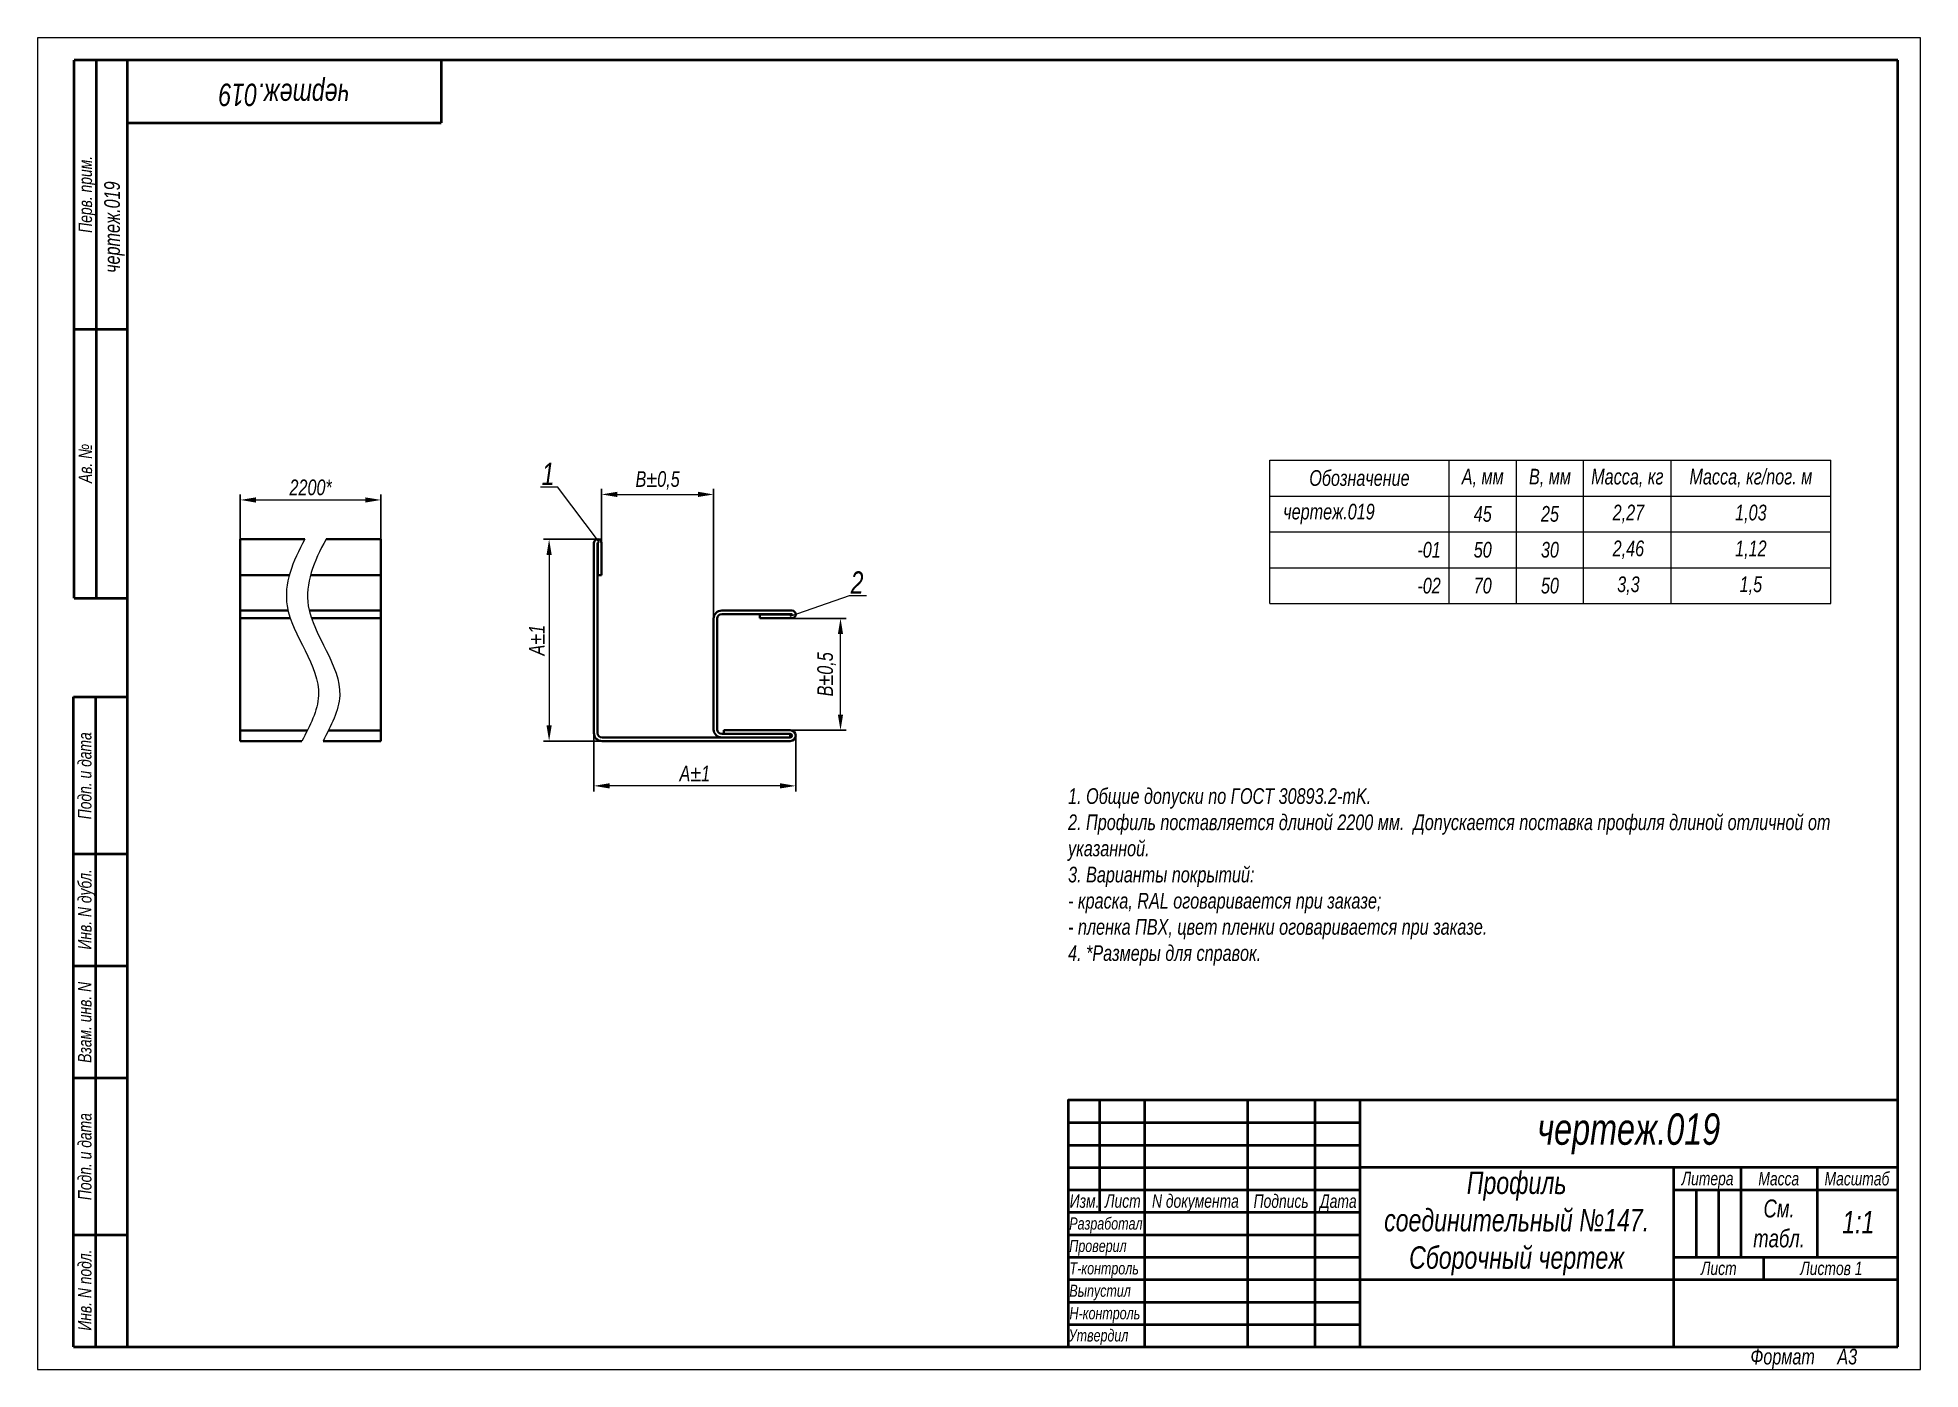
# Model space of a CAD drawing. Header units: millimetres. Extents: x 7423 to 7843, y -3085 to -2788.
import ezdxf

# ---------------------------------------------------------------- set-up
doc = ezdxf.new("R2010")
doc.units = ezdxf.units.MM
for name, color, linetype, lineweight in [('Layer_03', 7, 'Continuous', 35), ('Layer_04', 7, 'Continuous', 40), ('Layer_06', 5, 'Continuous', 13), ('Layer_07', 1, 'Continuous', 15), ('Layer_08', 6, 'Continuous', 15)]:
    doc.layers.add(name, color=color, linetype=linetype, lineweight=lineweight)
doc.styles.add('Style_01', font='ARIALNI.TTF', dxfattribs={"width": 0.9, "height": 3.5})
doc.dimstyles.new('DimStyle_03', dxfattribs={"dimtxt": 3.5, "dimasz": 2.5, "dimexe": 1.25, "dimexo": 0, "dimtad": 1, "dimdec": 1, "dimlfac": 2, "dimtxsty": 'Style_01', "dimcen": 2.5, "dimazin": 3, "dimtfac": 1, "dimtdec": 1, "dimtmove": 0, "dimatfit": 3})

# ---------------------------------------------------------------- blocks, each defined once
blk = doc.blocks.new('*D672')
at = {"layer": 'Defpoints', "color": 0, "ltscale": 0.04}
for p in [(7546.72, -2942.42), (7591.72, -2943.67), (7546.72, -2954.52)]:
    blk.add_point(p, dxfattribs=at)
at = {"layer": 'Layer_07', "color": 0, "lineweight": -2, "ltscale": 0.04}
for p, q in [((7546.72, -2942.42), (7546.72, -2955.77)), ((7591.72, -2943.67), (7591.72, -2955.77))]:
    blk.add_line(p, q, dxfattribs=at)
at = {"layer": 'Layer_07', "color": 0, "ltscale": 0.04}
blk.add_line((7588.22, -2954.52), (7550.22, -2954.52), dxfattribs=at)
for points in [[(7550.22, -2953.93), (7550.22, -2955.1), (7546.72, -2954.52)], [(7588.22, -2953.93), (7588.22, -2955.1), (7591.72, -2954.52)]]:
    blk.add_solid(points, dxfattribs=at)
at = {"layer": 'Layer_07', "color": 0, "ltscale": 0.04, "insert": (7569.22, -2951.76), "char_height": 3.5, "attachment_point": 5, "style": 'Style_01'}
blk.add_mtext('А%%P1', dxfattribs=at)
blk = doc.blocks.new('*D673')
at = {"layer": 'Defpoints', "color": 0, "ltscale": 0.04}
for p in [(7548.52, -2899.52), (7536.72, -2944.52), (7548.52, -2944.52)]:
    blk.add_point(p, dxfattribs=at)
at = {"layer": 'Layer_07', "color": 0, "lineweight": -2, "ltscale": 0.04}
for p, q in [((7548.52, -2899.52), (7535.47, -2899.52)), ((7548.52, -2944.52), (7535.47, -2944.52))]:
    blk.add_line(p, q, dxfattribs=at)
at = {"layer": 'Layer_07', "color": 0, "ltscale": 0.04}
blk.add_line((7536.72, -2903.02), (7536.72, -2941.02), dxfattribs=at)
for points in [[(7536.14, -2903.02), (7537.3, -2903.02), (7536.72, -2899.52)], [(7536.14, -2941.02), (7537.3, -2941.02), (7536.72, -2944.52)]]:
    blk.add_solid(points, dxfattribs=at)
at = {"layer": 'Layer_07', "color": 0, "ltscale": 0.04, "insert": (7533.96, -2922.02), "char_height": 3.5, "attachment_point": 5, "rotation": 90, "style": 'Style_01'}
blk.add_mtext('А%%P1', dxfattribs=at)
blk = doc.blocks.new('*D674')
at = {"layer": 'Defpoints', "color": 0, "ltscale": 0.04}
for p in [(7588.95, -2917.17), (7601.72, -2917.17), (7583.12, -2942.12)]:
    blk.add_point(p, dxfattribs=at)
at = {"layer": 'Layer_07', "color": 0, "lineweight": -2, "ltscale": 0.04}
for p, q in [((7588.95, -2917.17), (7602.97, -2917.17)), ((7583.12, -2942.12), (7602.97, -2942.12))]:
    blk.add_line(p, q, dxfattribs=at)
at = {"layer": 'Layer_07', "color": 0, "ltscale": 0.04}
blk.add_line((7601.72, -2938.62), (7601.72, -2920.67), dxfattribs=at)
for points in [[(7601.14, -2920.67), (7602.3, -2920.67), (7601.72, -2917.17)], [(7601.14, -2938.62), (7602.3, -2938.62), (7601.72, -2942.12)]]:
    blk.add_solid(points, dxfattribs=at)
at = {"layer": 'Layer_07', "color": 0, "ltscale": 0.04, "insert": (7598.61, -2929.64), "char_height": 3.5, "attachment_point": 5, "rotation": 90, "style": 'Style_01'}
blk.add_mtext('В%%P0,5', dxfattribs=at)
blk = doc.blocks.new('*D675')
at = {"layer": 'Defpoints', "color": 0, "ltscale": 0.04}
for p in [(7573.42, -2889.52), (7548.42, -2900.37), (7573.42, -2918.22)]:
    blk.add_point(p, dxfattribs=at)
at = {"layer": 'Layer_07', "color": 0, "lineweight": -2, "ltscale": 0.04}
for p, q in [((7548.42, -2900.37), (7548.42, -2888.27)), ((7573.42, -2918.22), (7573.42, -2888.27))]:
    blk.add_line(p, q, dxfattribs=at)
at = {"layer": 'Layer_07', "color": 0, "ltscale": 0.04}
blk.add_line((7551.92, -2889.52), (7569.92, -2889.52), dxfattribs=at)
for points in [[(7551.92, -2888.93), (7551.92, -2890.1), (7548.42, -2889.52)], [(7569.92, -2888.93), (7569.92, -2890.1), (7573.42, -2889.52)]]:
    blk.add_solid(points, dxfattribs=at)
at = {"layer": 'Layer_07', "color": 0, "ltscale": 0.04, "insert": (7560.92, -2886.41), "char_height": 3.5, "attachment_point": 5, "style": 'Style_01'}
blk.add_mtext('В%%P0,5', dxfattribs=at)
blk = doc.blocks.new('*D809')
at = {"layer": 'Defpoints', "color": 0, "ltscale": 0.04}
for p in [(7499.19, -2890.75), (7467.82, -2899.52), (7499.19, -2899.52)]:
    blk.add_point(p, dxfattribs=at)
at = {"layer": 'Layer_07', "color": 0, "lineweight": -2, "ltscale": 0.04}
for p, q in [((7467.82, -2899.52), (7467.82, -2889.5)), ((7499.19, -2899.52), (7499.19, -2889.5))]:
    blk.add_line(p, q, dxfattribs=at)
at = {"layer": 'Layer_07', "color": 0, "ltscale": 0.04}
blk.add_line((7471.32, -2890.75), (7495.69, -2890.75), dxfattribs=at)
for points in [[(7471.32, -2890.17), (7471.32, -2891.34), (7467.82, -2890.75)], [(7495.69, -2890.17), (7495.69, -2891.34), (7499.19, -2890.75)]]:
    blk.add_solid(points, dxfattribs=at)
at = {"layer": 'Layer_07', "color": 0, "ltscale": 0.04, "insert": (7483.51, -2887.97), "char_height": 3.5, "attachment_point": 5, "style": 'Style_01'}
blk.add_mtext('2200*', dxfattribs=at)

msp = doc.modelspace()

# ---------------------------------------------------------------- linework, layer by layer
at = {"layer": 'Layer_03'}
for p, q in [((7482.24, -2899.52), (7467.82, -2899.52)), ((7467.82, -2944.52), (7467.82, -2899.52)), ((7499.19, -2899.52), (7486.96, -2899.52)), ((7499.19, -2899.52), (7499.19, -2944.52)), ((7546.72, -2942.72), (7546.72, -2900.37)), ((7547.52, -2942.72), (7547.52, -2900.37)), ((7547.62, -2907.52), (7547.62, -2900.37)), ((7548.42, -2907.52), (7548.42, -2900.37)), ((7478.76, -2907.52), (7467.82, -2907.52)), ((7499.19, -2907.52), (7483.48, -2907.52)), ((7547.62, -2907.52), (7548.42, -2907.52)), ((7467.82, -2915.42), (7478.49, -2915.42)), ((7467.82, -2917.12), (7478.98, -2917.12)), ((7483.21, -2915.42), (7499.19, -2915.42)), ((7483.7, -2917.12), (7499.19, -2917.12)), ((7573.42, -2941.92), (7573.42, -2917.22)), ((7573.42, -2941.52), (7573.42, -2918.22)), ((7574.22, -2941.92), (7574.22, -2917.22)), ((7574.22, -2941.52), (7574.22, -2918.22)), ((7575.22, -2915.42), (7590.87, -2915.42)), ((7575.22, -2916.22), (7590.87, -2916.22)), ((7583.72, -2916.32), (7583.72, -2917.12)), ((7583.72, -2916.32), (7590.87, -2916.32)), ((7583.72, -2917.12), (7590.87, -2917.12)), ((7482.76, -2942.17), (7467.82, -2942.17)), ((7499.19, -2942.17), (7487.48, -2942.17)), ((7548.52, -2943.72), (7590.52, -2943.72)), ((7590.52, -2942.92), (7575.22, -2942.92)), ((7590.52, -2943.72), (7575.22, -2943.72)), ((7575.72, -2942.92), (7575.72, -2942.12)), ((7590.52, -2942.12), (7575.72, -2942.12)), ((7590.52, -2942.92), (7575.72, -2942.92)), ((7590.52, -2942.92), (7590.52, -2943.72)), ((7481.56, -2944.52), (7467.82, -2944.52)), ((7499.19, -2944.52), (7486.28, -2944.52)), ((7548.52, -2944.52), (7590.52, -2944.52))]:
    msp.add_line(p, q, dxfattribs=at)
for centre, radius, start, end in [((7547.57, -2900.37), 0.85, 0, 180), ((7547.57, -2900.37), 0.05, 0, 180), ((7575.22, -2917.22), 1.8, 90, 180), ((7575.22, -2917.22), 1, 90, 180), ((7590.87, -2916.27), 0.85, 270, 90), ((7590.87, -2916.27), 0.05, 270, 90), ((7548.52, -2942.72), 1.8, 180, 270), ((7548.52, -2942.72), 1, 180, 270), ((7575.22, -2941.92), 1.8, 180, 270), ((7575.22, -2941.92), 1, 180, 270), ((7590.52, -2943.32), 1.2, 270, 90), ((7590.52, -2943.32), 0.4, 270, 90)]:
    msp.add_arc(centre, radius, start, end, dxfattribs=at)
at = {"layer": 'Layer_04', "linetype": 'Continuous'}
for p, q in [((7837.62, -2792.65), (7430.74, -2792.65)), ((7430.74, -2912.65), (7430.74, -2792.65)), ((7435.74, -2912.65), (7435.74, -2792.65)), ((7442.62, -2792.65), (7442.62, -3079.65)), ((7512.62, -2792.65), (7512.62, -2806.65)), ((7837.62, -3079.65), (7837.62, -2792.65)), ((7442.62, -2806.65), (7512.62, -2806.65)), ((7430.74, -2852.65), (7442.62, -2852.65)), ((7430.74, -2912.65), (7442.62, -2912.65)), ((7430.62, -3079.65), (7430.62, -2934.65)), ((7430.62, -2934.65), (7442.62, -2934.65)), ((7435.62, -3079.65), (7435.62, -2934.65)), ((7430.62, -2969.65), (7442.62, -2969.65)), ((7430.62, -2994.65), (7442.62, -2994.65)), ((7430.62, -3019.65), (7442.62, -3019.65)), ((7652.49, -3029.62), (7717.54, -3029.62)), ((7652.49, -3034.62), (7717.54, -3034.62)), ((7652.49, -3039.62), (7717.54, -3039.62)), ((7792.59, -3044.63), (7792.59, -3059.64)), ((7797.59, -3044.63), (7797.59, -3059.64)), ((7430.62, -3054.65), (7442.62, -3054.65)), ((7652.49, -3054.63), (7717.54, -3054.63)), ((7652.49, -3059.64), (7717.54, -3059.64)), ((7652.49, -3064.64), (7717.54, -3064.64)), ((7652.49, -3069.64), (7717.54, -3069.64)), ((7652.49, -3074.65), (7717.54, -3074.65)), ((7430.62, -3079.65), (7442.62, -3079.65)), ((7442.62, -3079.65), (7837.62, -3079.65))]:
    msp.add_line(p, q, dxfattribs=at)
for points in [[(7837.62, -3024.61), (7652.49, -3024.61), (7652.49, -3079.65)], [(7659.5, -3024.61), (7659.5, -3049.63)], [(7669.51, -3024.61), (7669.51, -3079.65)], [(7692.52, -3024.61), (7692.52, -3079.65)], [(7707.53, -3024.61), (7707.53, -3079.65)], [(7717.54, -3024.61), (7717.54, -3079.65)], [(7837.62, -3039.62), (7717.54, -3039.62)], [(7787.58, -3039.62), (7787.58, -3079.65)], [(7802.59, -3039.62), (7802.59, -3059.64)], [(7819.61, -3039.62), (7819.61, -3059.64)], [(7819.61, -3039.62), (7819.61, -3059.64)], [(7652.49, -3044.63), (7717.54, -3044.63)], [(7787.58, -3044.63), (7837.62, -3044.63)], [(7652.49, -3049.63), (7717.54, -3049.63)], [(7787.58, -3059.64), (7837.62, -3059.64)], [(7807.6, -3059.64), (7807.6, -3064.64)], [(7717.54, -3064.64), (7837.62, -3064.64)]]:
    msp.add_lwpolyline(points, dxfattribs=at)
at = {"layer": 'Layer_08'}
for p, q in [((7422.62, -2787.65), (7422.62, -3084.65)), ((7842.62, -2787.65), (7422.62, -2787.65)), ((7842.62, -3084.65), (7842.62, -2787.65)), ((7697.49, -2913.88), (7697.49, -2881.88)), ((7697.49, -2881.88), (7822.62, -2881.88)), ((7737.49, -2913.88), (7737.49, -2881.88)), ((7752.49, -2913.88), (7752.49, -2881.88)), ((7767.49, -2913.88), (7767.49, -2881.88)), ((7767.49, -2913.88), (7767.49, -2881.88)), ((7787.01, -2913.88), (7787.01, -2881.88)), ((7822.62, -2913.88), (7822.62, -2881.88)), ((7534.82, -2887.84), (7538.61, -2887.84)), ((7547.98, -2900.22), (7538.61, -2887.84)), ((7697.49, -2889.88), (7822.62, -2889.88)), ((7697.49, -2897.88), (7822.62, -2897.88)), ((7697.49, -2905.88), (7822.62, -2905.88)), ((7590.49, -2916.64), (7603.75, -2912.08)), ((7603.75, -2912.08), (7607.54, -2912.08)), ((7697.49, -2913.88), (7822.62, -2913.88)), ((7422.62, -3084.65), (7842.62, -3084.65))]:
    msp.add_line(p, q, dxfattribs=at)
for points in [[(7482.24, -2899.52), (7479.49, -2904.47), (7474.75, -2916.08), (7488.72, -2931.08), (7483.31, -2941.13), (7481.56, -2944.52)], [(7486.96, -2899.52), (7484.21, -2904.47), (7479.47, -2916.08), (7493.44, -2931.08), (7488.03, -2941.13), (7486.28, -2944.52)]]:
    msp.add_open_spline(points, degree=3, knots=[5.455839, 5.455839, 5.455839, 5.455839, 21.18962, 42.37924, 53.132488, 53.132488, 53.132488, 53.132488], dxfattribs=at)

# ---------------------------------------------------------------- texts
at = {"layer": 'Layer_06', "linetype": 'Continuous', "lineweight": 25, "style": 'Style_01', "width": 0.9}
for s, p in [('Перв. прим.', (7434.74, -2831.17)), ('Ав. №', (7434.74, -2886.99)), ('Подп. и дата', (7434.61, -2961.97)), ('Инв. N дубл.', (7434.62, -2991.03)), ('Взам. инв. N', (7434.61, -3016.29)), ('Подп. и дата', (7434.62, -3046.91)), ('Инв. N подл.', (7434.62, -3076.02))]:
    msp.add_text(s, height=3, rotation=90, dxfattribs=at).set_placement(p)
at = {"layer": 'Layer_06', "linetype": 'Continuous', "style": 'Style_01', "width": 0.9}
msp.add_text('чертеж.019', height=3.5, rotation=90, dxfattribs=at).set_placement((7440.96, -2840.1))
for s, height, p in [('1', 5, (7535.05, -2887.45)), ('2', 5, (7603.98, -2911.68)), ('Изм.', 3, (7652.85, -3048.62)), ('Лист', 3, (7660.73, -3048.61)), ('N документа', 3, (7671.22, -3048.61)), ('Подпись', 3, (7693.88, -3048.63)), ('Дата', 3, (7708.67, -3048.64)), ('Разработал', 2.7, (7652.76, -3053.47)), ('1:1', 5, (7825.2, -3054.31)), ('Проверил', 2.7, (7652.77, -3058.47)), ('Т-контроль', 2.7, (7652.81, -3063.47)), ('Выпустил', 2.7, (7652.78, -3068.47)), ('Н-контроль', 2.7, (7652.81, -3073.48)), ('Утвердил', 2.7, (7652.63, -3078.43))]:
    msp.add_text(s, height=height, dxfattribs=at).set_placement(p)
at = {"layer": 'Layer_06', "linetype": 'Continuous', "lineweight": 25, "style": 'Style_01', "width": 0.9}
for s, p in [('Литера', (7789.36, -3043.59)), ('Масса', (7806.48, -3043.62)), ('Масштаб', (7821.25, -3043.62)), ('Лист ', (7793.67, -3063.61)), ('Листов 1', (7815.83, -3063.61))]:
    msp.add_text(s, height=3, dxfattribs=at).set_placement(p)
at = {"layer": 'Layer_06', "linetype": 'Continuous', "insert": (7477.62, -2799.65), "char_height": 5, "width": 70, "attachment_point": 5, "rotation": 180, "style": 'Style_01'}
msp.add_mtext('чертеж.019', dxfattribs=at)
at = {"layer": 'Layer_06', "char_height": 3.5, "style": 'Style_01'}
for s, insert, width, attachment_point in [('Обозначение', (7717.49, -2885.88), 40, 5), ('А, мм', (7744.99, -2885.88), 15, 5), ('В, мм', (7759.99, -2885.88), 15, 5), ('Масса, кг', (7777.25, -2885.88), 19.5151, 5), ('Масса, кг/пог. м', (7804.81, -2885.88), 35.6082, 5), ('   чертеж.019', (7697.49, -2893.88), 40, 4), ('\\pxsm0.6;45', (7744.99, -2893.88), 15, 5), ('\\pxsm0.6;25', (7759.99, -2893.88), 15, 5), ('\\pxsm0.6;2,27', (7777.49, -2893.88), 20, 5), ('\\pxsm0.6;1,03', (7804.81, -2893.88), 35.6082, 5), ('-01', (7733.02, -2901.88), 40, 5), ('\\pxsm0.6;50', (7744.99, -2901.88), 15, 5), ('\\pxsm0.6;30', (7759.99, -2901.88), 15, 5), ('\\pxsm0.6;2,46', (7777.49, -2901.88), 20, 5), ('\\pxsm0.6;1,12', (7804.81, -2901.88), 35.6082, 5), ('-02', (7733.02, -2909.88), 40, 5), ('\\pxsm0.6;70', (7744.99, -2909.88), 15, 5), ('\\pxsm0.6;50', (7759.99, -2909.88), 15, 5), ('\\pxsm0.6;3,3', (7777.49, -2909.88), 20, 5), ('\\pxsm0.6;1,5', (7804.81, -2909.88), 35.6082, 5)]:
    msp.add_mtext(s, dxfattribs=dict(at, insert=insert, width=width, attachment_point=attachment_point))
at = {"layer": 'Layer_06', "insert": (7652.49, -2994.61), "char_height": 3.5, "attachment_point": 7, "style": 'Style_01'}
msp.add_mtext_dynamic_manual_height_columns('1. Общие допуски по ГОСТ 30893.2-mK.\\P\\pxb0.25,ql;2. Профиль поставляется длиной 2200 мм.  Допускается поставка профиля длиной отличной от указанной.\\P\\pq*;3. Варианты покрытий:\\P- краска, RAL оговаривается при заказе;\\P- пленка ПВХ, цвет пленки оговаривается при заказе.\\P\\pql;4. *Размеры для справок.', width=174.6214, gutter_width=70, heights=[66.33], dxfattribs=at)
at = {"layer": 'Layer_06', "linetype": 'Continuous', "attachment_point": 5, "style": 'Style_01'}
for s, insert, char_height, width in [('чертеж.019', (7777.58, -3032.12), 7, 120.08), ('Профиль \\Pсоединительный №147.\\PСборочный чертеж', (7752.56, -3052.13), 5, 70.0467), ('См. табл.', (7811.1, -3052.13), 4, 17.0113)]:
    msp.add_mtext(s, dxfattribs=dict(at, insert=insert, char_height=char_height, width=width))
at = {"layer": 'Layer_06', "linetype": 'Continuous', "lineweight": 25, "insert": (7804.72, -3080.06), "char_height": 3.5, "width": 32.9515, "attachment_point": 1, "style": 'Style_01'}
msp.add_mtext('Формат     А3', dxfattribs=at)

# ---------------------------------------------------------------- dimensions: what is measured, and where the dimension line sits
at = {"layer": 'Layer_07', "ltscale": 0.04}
for base, p1, p2, text, picture, middle in [((7573.42, -2889.52), (7548.42, -2900.37), (7573.42, -2918.22), 'В%%P0,5', '*D675', (7560.92, -2886.41)), ((7499.19, -2890.75), (7467.82, -2899.52), (7499.19, -2899.52), '2200*', '*D809', (7483.51, -2887.97)), ((7546.72, -2954.52), (7591.72, -2943.67), (7546.72, -2942.42), 'А%%P1', '*D672', (7569.22, -2951.76))]:
    dim = msp.add_linear_dim(base=base, p1=p1, p2=p2, text=text, dimstyle='DimStyle_03', override={"dimasz": 3.5, "dimgap": 1, "dimdec": 1, "dimlfac": 1, "dimlwd": -1}, dxfattribs=at)
    dim.commit()
    dim.dimension.update_dxf_attribs({"geometry": picture, "text_midpoint": middle})
for base, p1, p2, text, picture, middle in [((7536.72, -2944.52), (7548.52, -2899.52), (7548.52, -2944.52), 'А%%P1', '*D673', (7533.96, -2922.02)), ((7601.72, -2917.17), (7583.12, -2942.12), (7588.95, -2917.17), 'В%%P0,5', '*D674', (7598.61, -2929.64))]:
    dim = msp.add_linear_dim(base=base, p1=p1, p2=p2, angle=90, text=text, dimstyle='DimStyle_03', override={"dimasz": 3.5, "dimgap": 1, "dimlfac": 1, "dimlwd": -1}, dxfattribs=at)
    dim.commit()
    dim.dimension.update_dxf_attribs({"geometry": picture, "text_midpoint": middle})

doc.saveas('drawing.dxf')
